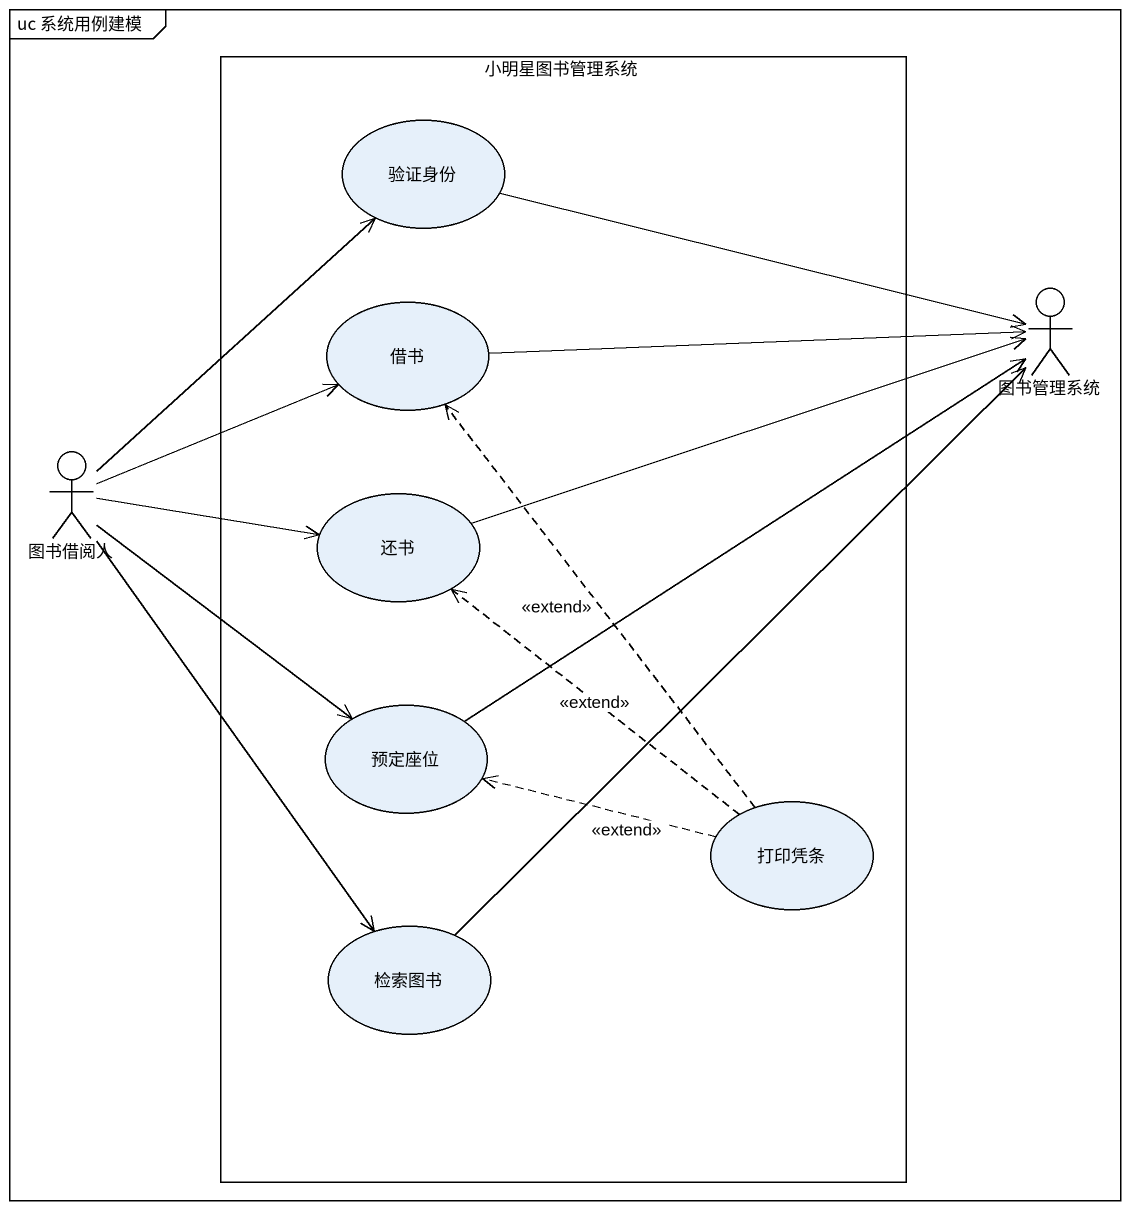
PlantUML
@startuml
mainframe uc 系统用例建模
rectangle 小明星图书管理系统 {
  usecase 验证身份
  usecase 借书
  usecase 还书
  usecase 预定座位
  usecase 打印凭条
  usecase 检索图书
}
actor 图书管理系统
actor 图书借阅人
图书管理系统 <-left- 验证身份
图书管理系统 <-left- 借书
图书管理系统 <-left- 还书
图书管理系统 <-- 预定座位
图书借阅人 -up-> 验证身份
图书借阅人 -right-> 借书
图书借阅人 -right-> 还书
图书借阅人 --> 预定座位
图书借阅人 --> 检索图书
打印凭条 .up.> 借书 : <<extend>>
打印凭条 .up.> 还书 : <<extend>>
打印凭条 .left.> 预定座位 : <<extend>>
检索图书 -up-> 图书管理系统
@enduml
